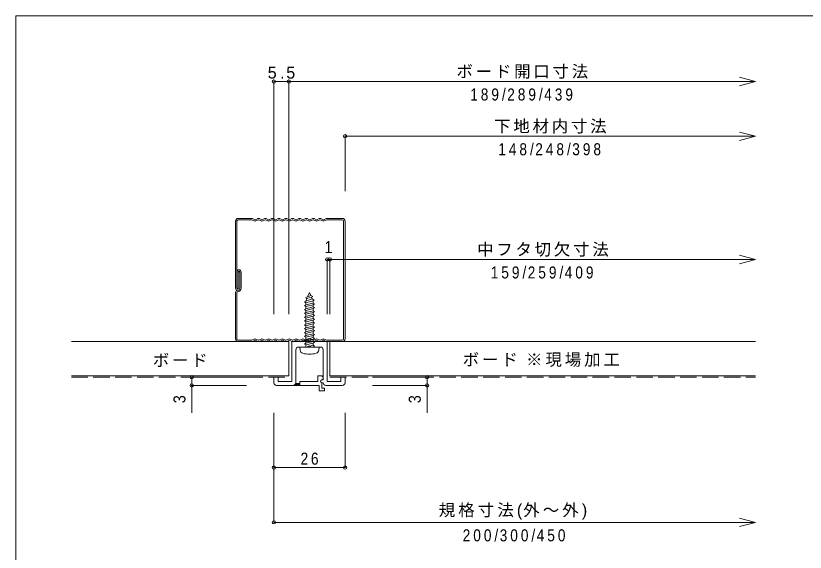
# Model space of a CAD drawing. Units: millimetres on the paper, with parts at other scales. Extents: x -141 to 141, y -98 to 98.
# Drawn here: x -141 to 3.3, y -0.5 to 97.5 of the extents above; entities that cross this region are included whole.
import ezdxf
from ezdxf.enums import TextEntityAlignment as Align

# ---------------------------------------------------------------- set-up
doc = ezdxf.new("R2010")
doc.units = ezdxf.units.MM
doc.header["$PDMODE"] = 32
doc.header["$PDSIZE"] = 0.6
doc.linetypes.add('DASHED3', pattern=[4, 3, -1])
for name, color, linetype, lineweight in [('3-9_他製品', 7, 'Continuous', 9), ('4-0_ＫＢ製品', 2, 'Continuous', 9), ('4-1_躯体', 3, 'Continuous', 9), ('4-2_ハッチ', 7, 'Continuous', 9), ('4-3_寸法', 4, 'Continuous', 9), ('4-8_他製品', 7, 'Continuous', 9), ('F-0_図面枠', 5, 'Continuous', 9)]:
    doc.layers.add(name, color=color, linetype=linetype, lineweight=lineweight)
doc.layers.add('4-5_文字', color=7, linetype='Continuous')
doc.layers.add('4-F_補助線', color=7, linetype='Continuous')
doc.styles.add('HGｺﾞｼｯｸM', font='')
doc.styles.get('HGｺﾞｼｯｸM').set_extended_font_data('HGｺﾞｼｯｸM')

# ---------------------------------------------------------------- blocks, each defined once
blk = doc.blocks.new('LGS45×40')
at = {"layer": '3-9_他製品'}
for p, q in [((-7.2151, -7.1316), (-7.2151, 7.2018)), ((-7.0485, -7.1316), (-7.0485, 7.2018)), ((-6.8818, 7.5351), (-5.0092, 7.5351)), ((-6.8818, 7.3684), (-5.0092, 7.3684)), ((-4.6931, 7.2246), (-4.9804, 7.3619)), ((-4.6213, 7.375), (-4.9085, 7.5123)), ((-4.2765, 7.5123), (-4.5638, 7.375)), ((-4.2046, 7.3619), (-4.4919, 7.2246)), ((-3.8598, 7.2246), (-4.1471, 7.3619)), ((-3.7879, 7.375), (-4.0752, 7.5123)), ((-3.4431, 7.5123), (-3.7304, 7.375)), ((-3.3713, 7.3619), (-3.6585, 7.2246)), ((-3.0265, 7.2246), (-3.3138, 7.3619)), ((-2.9546, 7.375), (-3.2419, 7.5123)), ((-2.6098, 7.5123), (-2.8971, 7.375)), ((-2.5379, 7.3619), (-2.8252, 7.2246)), ((-2.1931, 7.2246), (-2.4804, 7.3619)), ((-2.1213, 7.375), (-2.4085, 7.5123)), ((-1.7765, 7.5123), (-2.0638, 7.375)), ((-1.7046, 7.3619), (-1.9919, 7.2246)), ((-1.3598, 7.2246), (-1.6471, 7.3619)), ((-1.2879, 7.375), (-1.5752, 7.5123)), ((-0.9431, 7.5123), (-1.2304, 7.375)), ((-0.8713, 7.3619), (-1.1585, 7.2246)), ((-0.5265, 7.2246), (-0.8138, 7.3619)), ((-0.4546, 7.375), (-0.7419, 7.5123)), ((-0.1098, 7.5123), (-0.3971, 7.375)), ((-0.0379, 7.3619), (-0.3252, 7.2246)), ((0.3069, 7.2246), (0.0196, 7.3619)), ((0.3787, 7.375), (0.0915, 7.5123)), ((0.7235, 7.5123), (0.4362, 7.375)), ((0.7954, 7.3619), (0.5081, 7.2246)), ((1.1402, 7.2246), (0.8529, 7.3619)), ((1.2121, 7.375), (0.9248, 7.5123)), ((1.5569, 7.5123), (1.2696, 7.375)), ((1.6287, 7.3619), (1.3415, 7.2246)), ((1.9735, 7.2246), (1.6862, 7.3619)), ((2.0454, 7.375), (1.7581, 7.5123)), ((2.3902, 7.5123), (2.1029, 7.375)), ((2.4621, 7.3619), (2.1748, 7.2246)), ((2.8069, 7.2246), (2.5196, 7.3619)), ((2.8787, 7.375), (2.5915, 7.5123)), ((3.2235, 7.5123), (2.9362, 7.375)), ((3.2954, 7.3619), (3.0081, 7.2246)), ((3.6402, 7.2246), (3.3529, 7.3619)), ((3.7121, 7.375), (3.4248, 7.5123)), ((4.0569, 7.5123), (3.7696, 7.375)), ((4.1287, 7.3619), (3.8415, 7.2246)), ((4.1575, 7.5351), (5.7849, 7.5351)), ((4.1575, 7.3684), (5.7849, 7.3684)), ((5.9515, 7.2018), (5.9515, -0.9649)), ((6.1182, 7.2018), (6.1182, -0.9649)), ((5.4515, -0.9649), (5.4515, 1.0351)), ((5.6182, -0.9649), (5.6182, 1.0351)), ((5.7849, 1.0351), (5.6182, 1.0351)), ((5.7849, 1.0351), (5.7849, -0.9649)), ((5.7849, -0.9649), (5.9515, -0.9649)), ((5.9682, -7.1316), (5.9682, -1.4816)), ((6.1182, -1.4813), (6.1182, -7.1316)), ((-5.0092, -7.2982), (-6.8818, -7.2982)), ((-6.8818, -7.4649), (-5.0092, -7.4649)), ((-4.6931, -7.1544), (-4.9804, -7.2917)), ((-4.6213, -7.3047), (-4.9085, -7.4421)), ((-4.2765, -7.4421), (-4.5638, -7.3047)), ((-4.2046, -7.2917), (-4.4919, -7.1544)), ((-3.8598, -7.1544), (-4.1471, -7.2917)), ((-3.7879, -7.3047), (-4.0752, -7.4421)), ((-3.4431, -7.4421), (-3.7304, -7.3047)), ((-3.3713, -7.2917), (-3.6585, -7.1544)), ((-3.0265, -7.1544), (-3.3138, -7.2917)), ((-2.9546, -7.3047), (-3.2419, -7.4421)), ((-2.6098, -7.4421), (-2.8971, -7.3047)), ((-2.5379, -7.2917), (-2.8252, -7.1544)), ((-2.1931, -7.1544), (-2.4804, -7.2917)), ((-2.1213, -7.3047), (-2.4085, -7.4421)), ((-1.7765, -7.4421), (-2.0638, -7.3047)), ((-1.7046, -7.2917), (-1.9919, -7.1544)), ((-1.3598, -7.1544), (-1.6471, -7.2917)), ((-1.2879, -7.3047), (-1.5752, -7.4421)), ((-0.9431, -7.4421), (-1.2304, -7.3047)), ((-0.8713, -7.2917), (-1.1585, -7.1544)), ((-0.5265, -7.1544), (-0.8138, -7.2917)), ((-0.4546, -7.3047), (-0.7419, -7.4421)), ((-0.1098, -7.4421), (-0.3971, -7.3047)), ((-0.0379, -7.2917), (-0.3252, -7.1544)), ((0.3069, -7.1544), (0.0196, -7.2917)), ((0.3787, -7.3047), (0.0915, -7.4421)), ((0.7235, -7.4421), (0.4362, -7.3047)), ((0.7954, -7.2917), (0.5081, -7.1544)), ((1.1402, -7.1544), (0.8529, -7.2917)), ((1.2121, -7.3047), (0.9248, -7.4421)), ((1.5569, -7.4421), (1.2696, -7.3047)), ((1.6287, -7.2917), (1.3415, -7.1544)), ((1.9735, -7.1544), (1.6862, -7.2917)), ((2.0454, -7.3047), (1.7581, -7.4421)), ((2.3902, -7.4421), (2.1029, -7.3047)), ((2.4621, -7.2917), (2.1748, -7.1544)), ((2.8069, -7.1544), (2.5196, -7.2917)), ((2.8787, -7.3047), (2.5915, -7.4421)), ((3.2235, -7.4421), (2.9362, -7.3047)), ((3.2954, -7.2917), (3.0081, -7.1544)), ((3.6402, -7.1544), (3.3529, -7.2917)), ((3.7121, -7.3047), (3.4248, -7.4421)), ((4.0569, -7.4421), (3.7696, -7.3047)), ((4.1287, -7.2917), (3.8415, -7.1544)), ((5.8015, -7.2982), (4.1575, -7.2982)), ((4.1575, -7.4649), (5.7849, -7.4649))]:
    blk.add_line(p, q, dxfattribs=at)
for centre, radius, start, end in [((-6.8818, 7.2018), 0.3333, 90, 180), ((-6.8818, 7.2018), 0.1667, 90, 180), ((-5.0092, 7.3018), 0.2333, 64.45042, 90), ((-5.0092, 7.3018), 0.0667, 64.45042, 90), ((-4.5925, 7.4351), 0.2333, 244.45042, 295.54958), ((-4.5925, 7.4351), 0.0667, 244.45042, 295.54958), ((-4.1758, 7.3018), 0.2333, 64.45042, 115.54958), ((-4.1758, 7.3018), 0.0667, 64.45042, 115.54958), ((-3.7592, 7.4351), 0.2333, 244.45042, 295.54958), ((-3.7592, 7.4351), 0.0667, 244.45042, 295.54958), ((-3.3425, 7.3018), 0.2333, 64.45042, 115.54958), ((-3.3425, 7.3018), 0.0667, 64.45042, 115.54958), ((-2.9258, 7.4351), 0.2333, 244.45042, 295.54958), ((-2.9258, 7.4351), 0.0667, 244.45042, 295.54958), ((-2.5092, 7.3018), 0.2333, 64.45042, 115.54958), ((-2.5092, 7.3018), 0.0667, 64.45042, 115.54958), ((-2.0925, 7.4351), 0.2333, 244.45042, 295.54958), ((-2.0925, 7.4351), 0.0667, 244.45042, 295.54958), ((-1.6758, 7.3018), 0.2333, 64.45042, 115.54958), ((-1.6758, 7.3018), 0.0667, 64.45042, 115.54958), ((-1.2592, 7.4351), 0.2333, 244.45042, 295.54958), ((-1.2592, 7.4351), 0.0667, 244.45042, 295.54958), ((-0.8425, 7.3018), 0.2333, 64.45042, 115.54958), ((-0.8425, 7.3018), 0.0667, 64.45042, 115.54958), ((-0.4258, 7.4351), 0.2333, 244.45042, 295.54958), ((-0.4258, 7.4351), 0.0667, 244.45042, 295.54958), ((-0.0092, 7.3018), 0.2333, 64.45042, 115.54958), ((-0.0092, 7.3018), 0.0667, 64.45042, 115.54958), ((0.4075, 7.4351), 0.2333, 244.45042, 295.54958), ((0.4075, 7.4351), 0.0667, 244.45042, 295.54958), ((0.8242, 7.3018), 0.2333, 64.45042, 115.54958), ((0.8242, 7.3018), 0.0667, 64.45042, 115.54958), ((1.2408, 7.4351), 0.2333, 244.45042, 295.54958), ((1.2408, 7.4351), 0.0667, 244.45042, 295.54958), ((1.6575, 7.3018), 0.2333, 64.45042, 115.54958), ((1.6575, 7.3018), 0.0667, 64.45042, 115.54958), ((2.0742, 7.4351), 0.2333, 244.45042, 295.54958), ((2.0742, 7.4351), 0.0667, 244.45042, 295.54958), ((2.4908, 7.3018), 0.2333, 64.45042, 115.54958), ((2.4908, 7.3018), 0.0667, 64.45042, 115.54958), ((2.9075, 7.4351), 0.2333, 244.45042, 295.54958), ((2.9075, 7.4351), 0.0667, 244.45042, 295.54958), ((3.3242, 7.3018), 0.2333, 64.45042, 115.54958), ((3.3242, 7.3018), 0.0667, 64.45042, 115.54958), ((3.7408, 7.4351), 0.2333, 244.45042, 295.54958), ((3.7408, 7.4351), 0.0667, 244.45042, 295.54958), ((4.1575, 7.3018), 0.2333, 90, 115.54958), ((4.1575, 7.3018), 0.0667, 90, 115.54958), ((5.7849, 7.2018), 0.3333, 0, 90), ((5.7849, 7.2018), 0.1667, 0, 90), ((5.7015, 1.0351), 0.25, 0, 180), ((5.7015, 1.0351), 0.0833, 0, 180), ((5.8682, -0.9649), 0.4167, 180, 270), ((5.8682, -0.9649), 0.25, 180, 268.15143), ((5.8682, -0.9649), 0.25, 180, 0), ((5.8682, -0.9649), 0.0833, 180, 0), ((5.8515, -1.4813), 0.2667, 0, 88.15143), ((5.8682, -1.4816), 0.1, 0, 90), ((-6.8818, -7.1316), 0.3333, 180, 270), ((-6.8818, -7.1316), 0.1667, 180, 270), ((-5.0092, -7.2316), 0.0667, 270, 295.54958), ((-5.0092, -7.2316), 0.2333, 270, 295.54958), ((-4.5925, -7.3649), 0.2333, 64.45042, 115.54958), ((-4.5925, -7.3649), 0.0667, 64.45042, 115.54958), ((-4.1758, -7.2316), 0.2333, 244.45042, 295.54958), ((-4.1758, -7.2316), 0.0667, 244.45042, 295.54958), ((-3.7592, -7.3649), 0.2333, 64.45042, 115.54958), ((-3.7592, -7.3649), 0.0667, 64.45042, 115.54958), ((-3.3425, -7.2316), 0.2333, 244.45042, 295.54958), ((-3.3425, -7.2316), 0.0667, 244.45042, 295.54958), ((-2.9258, -7.3649), 0.2333, 64.45042, 115.54958), ((-2.9258, -7.3649), 0.0667, 64.45042, 115.54958), ((-2.5092, -7.2316), 0.2333, 244.45042, 295.54958), ((-2.5092, -7.2316), 0.0667, 244.45042, 295.54958), ((-2.0925, -7.3649), 0.2333, 64.45042, 115.54958), ((-2.0925, -7.3649), 0.0667, 64.45042, 115.54958), ((-1.6758, -7.2316), 0.2333, 244.45042, 295.54958), ((-1.6758, -7.2316), 0.0667, 244.45042, 295.54958), ((-1.2592, -7.3649), 0.2333, 64.45042, 115.54958), ((-1.2592, -7.3649), 0.0667, 64.45042, 115.54958), ((-0.8425, -7.2316), 0.2333, 244.45042, 295.54958), ((-0.8425, -7.2316), 0.0667, 244.45042, 295.54958), ((-0.4258, -7.3649), 0.2333, 64.45042, 115.54958), ((-0.4258, -7.3649), 0.0667, 64.45042, 115.54958), ((-0.0092, -7.2316), 0.2333, 244.45042, 295.54958), ((-0.0092, -7.2316), 0.0667, 244.45042, 295.54958), ((0.4075, -7.3649), 0.2333, 64.45042, 115.54958), ((0.4075, -7.3649), 0.0667, 64.45042, 115.54958), ((0.8242, -7.2316), 0.2333, 244.45042, 295.54958), ((0.8242, -7.2316), 0.0667, 244.45042, 295.54958), ((1.2408, -7.3649), 0.2333, 64.45042, 115.54958), ((1.2408, -7.3649), 0.0667, 64.45042, 115.54958), ((1.6575, -7.2316), 0.2333, 244.45042, 295.54958), ((1.6575, -7.2316), 0.0667, 244.45042, 295.54958), ((2.0742, -7.3649), 0.2333, 64.45042, 115.54958), ((2.0742, -7.3649), 0.0667, 64.45042, 115.54958), ((2.4908, -7.2316), 0.2333, 244.45042, 295.54958), ((2.4908, -7.2316), 0.0667, 244.45042, 295.54958), ((2.9075, -7.3649), 0.2333, 64.45042, 115.54958), ((2.9075, -7.3649), 0.0667, 64.45042, 115.54958), ((3.3242, -7.2316), 0.2333, 244.45042, 295.54958), ((3.3242, -7.2316), 0.0667, 244.45042, 295.54958), ((3.7408, -7.3649), 0.2333, 64.45042, 115.54958), ((3.7408, -7.3649), 0.0667, 64.45042, 115.54958), ((4.1575, -7.2316), 0.2333, 244.45042, 270), ((4.1575, -7.2316), 0.0667, 244.45042, 270), ((5.7849, -7.1316), 0.3333, 270, 0), ((5.8015, -7.1316), 0.1667, 270, 0)]:
    blk.add_arc(centre, radius, start, end, dxfattribs=at)

msp = doc.modelspace()

# ---------------------------------------------------------------- linework, layer by layer
at = {"layer": '4-0_ＫＢ製品'}
for p, q in [((-90.583, 38), (-84.083, 38)), ((-90.583, 30.75), (-90.583, 38)), ((-84.083, 38), (-84.083, 30.75)), ((-89.833, 36.5), (-89.833, 30.5)), ((-89.333, 37), (-87.583, 37)), ((-85.333, 37), (-87.083, 37)), ((-84.833, 31), (-84.833, 36.5)), ((-85.833, 31.75), (-85.083, 31.75)), ((-85.833, 30.75), (-85.833, 31.75)), ((-93.833, 30.5), (-93.833, 31.5)), ((-93.833, 31.5), (-93.083, 31.5)), ((-93.083, 31.5), (-93.083, 30.75)), ((-93.083, 30.75), (-90.583, 30.75)), ((-89.083, 30.75), (-85.833, 30.75)), ((-89.083, 30.372), (-89.083, 30.75)), ((-89.083, 30.372), (-89.083, 30)), ((-85.083, 30.5), (-85.083, 29.5)), ((-85.055, 31), (-84.833, 31)), ((-85.055, 30.5), (-84.833, 30.5)), ((-81.583, 30.75), (-84.083, 30.75)), ((-81.583, 31.5), (-81.583, 30.75)), ((-80.833, 31.5), (-81.583, 31.5)), ((-80.833, 30.5), (-80.833, 31.5)), ((-93.333, 30), (-90.333, 30)), ((-89.083, 30), (-85.583, 30)), ((-85.583, 30), (-85.583, 29)), ((-85.583, 29), (-84.583, 29)), ((-84.583, 29.5), (-85.083, 29.5)), ((-84.583, 29), (-84.583, 29.5)), ((-81.333, 30), (-84.333, 30))]:
    msp.add_line(p, q, dxfattribs=at)
for centre, radius, start, end in [((-89.333, 36.5), 0.5, 90, 180), ((-87.333, 37), 0.25, 0, 180), ((-85.333, 36.5), 0.5, 0, 90), ((-85.24, 31.375), 0.406, 292.61986, 67.38013), ((-93.333, 30.5), 0.5, 180, 270), ((-90.333, 30.5), 0.5, 270, 0), ((-85.083, 30.75), 0.25, 90, 269.99998), ((-85.055, 30.75), 0.25, 90, 269.99998), ((-84.333, 30.5), 0.5, 180, 270), ((-81.333, 30.5), 0.5, 270, 0)]:
    msp.add_arc(centre, radius, start, end, dxfattribs=at)
at = {"layer": '4-1_躯体'}
for p, q in [((-130.833, 38), (-91.083, 38)), ((-91.083, 31.75), (-91.083, 38)), ((-83.583, 38), (-83.583, 31.75)), ((-83.583, 38), (-5.833, 38)), ((-130.833, 31.75), (-91.083, 31.75)), ((-83.583, 31.75), (-5.833, 31.75))]:
    msp.add_line(p, q, dxfattribs=at)
at = {"layer": '4-2_ハッチ'}
for p, q in [((-90.03, 30), (-89.658, 30.372)), ((-89.856, 30.351), (-89.835, 30.372)), ((-89.853, 30), (-89.481, 30.372)), ((-89.676, 30), (-89.304, 30.372)), ((-89.5, 30), (-89.128, 30.372)), ((-90.207, 30), (-90.184, 30.023)), ((-89.323, 30), (-89.083, 30.24)), ((-89.146, 30), (-89.083, 30.063))]:
    msp.add_line(p, q, dxfattribs=at)
at = {"layer": '4-3_寸法'}
for p, q in [((-93.833, 85.5), (-91.083, 85.5)), ((-93.833, 85.5), (-93.833, 43)), ((-91.083, 85.5), (-5.833, 85.5)), ((-91.083, 85.5), (-91.083, 43)), ((-5.833, 85.5), (-8.731, 86.276)), ((-5.833, 85.5), (-8.731, 84.724)), ((-80.833, 75.5), (-5.833, 75.5)), ((-80.833, 75.5), (-80.833, 65.5)), ((-5.833, 75.5), (-8.731, 76.276)), ((-5.833, 75.5), (-8.731, 74.724)), ((-5.833, 53), (-8.731, 53.776)), ((-84.083, 53), (-83.583, 53)), ((-84.083, 53), (-84.083, 43)), ((-83.583, 53), (-83.583, 43)), ((-108.833, 31.5), (-98.833, 31.5)), ((-108.833, 31.5), (-108.833, 25)), ((-65.833, 31.5), (-75.833, 31.5)), ((-65.833, 31.5), (-65.833, 25)), ((-108.833, 30), (-98.833, 30)), ((-65.833, 30), (-75.833, 30)), ((-93.833, 15), (-93.833, 25)), ((-80.833, 15), (-80.833, 25)), ((-93.833, 15), (-80.833, 15)), ((-93.833, 5), (-93.833, 15)), ((-5.833, 5), (-8.731, 5.776)), ((-93.833, 5), (-5.833, 5)), ((-5.833, 5), (-8.731, 4.224))]:
    msp.add_line(p, q, dxfattribs=at)
msp.add_lwpolyline([(-83.583, 53), (-5.833, 53), (-8.731, 52.224)], dxfattribs=at)
for p in [(-93.833, 85.5), (-91.083, 85.5), (-80.833, 75.5), (-84.083, 53), (-83.583, 53), (-108.833, 31.5), (-65.833, 31.5), (-108.833, 30), (-65.833, 30), (-93.833, 15), (-80.833, 15), (-93.833, 5)]:
    msp.add_point(p, dxfattribs=at)
at = {"layer": '4-8_他製品'}
for p, q in [((-87.983, 45.399), (-87.807, 45.856)), ((-87.983, 44.699), (-87.983, 45.096)), ((-86.838, 45.805), (-86.963, 46.106)), ((-86.683, 45.049), (-86.683, 45.446)), ((-86.683, 44.349), (-86.683, 44.746)), ((-87.983, 43.999), (-87.983, 44.396)), ((-87.983, 43.299), (-87.983, 43.696)), ((-86.683, 43.649), (-86.683, 44.046)), ((-86.683, 42.949), (-86.683, 43.346)), ((-87.983, 42.599), (-87.983, 42.996)), ((-87.983, 41.899), (-87.983, 42.296)), ((-86.683, 42.249), (-86.683, 42.646)), ((-86.683, 41.549), (-86.683, 41.946)), ((-87.983, 41.199), (-87.983, 41.596)), ((-87.983, 40.499), (-87.983, 40.896)), ((-87.983, 40.499), (-86.683, 40.849)), ((-86.683, 40.849), (-86.683, 41.246)), ((-86.683, 40.149), (-86.683, 40.546)), ((-88.246, 39.648), (-87.983, 39.496)), ((-87.983, 39.799), (-87.983, 40.196)), ((-86.683, 39.846), (-87.983, 39.496)), ((-87.983, 39.099), (-87.983, 39.496)), ((-86.683, 39.146), (-87.983, 38.796)), ((-86.683, 39.449), (-86.683, 39.846)), ((-86.683, 38.749), (-86.683, 39.146)), ((-88.246, 38.948), (-87.983, 38.796)), ((-88.246, 38.248), (-87.983, 38.096)), ((-88.246, 37.548), (-87.983, 37.396)), ((-87.983, 38.399), (-87.983, 38.796)), ((-86.683, 38.446), (-87.983, 38.096)), ((-87.983, 37.699), (-87.983, 38.096)), ((-86.683, 37.746), (-87.983, 37.396)), ((-86.683, 38.049), (-86.683, 38.446)), ((-86.683, 37.349), (-86.683, 37.746)), ((-89.083, 37), (-89.034, 36.44)), ((-87.983, 37), (-87.983, 37.396)), ((-87.981, 37), (-86.683, 37.349)), ((-86.683, 37.046), (-86.856, 37)), ((-89.85, 30.372), (-89.083, 30.372)), ((-89.083, 30), (-90.333, 30))]:
    msp.add_line(p, q, dxfattribs=at)
at = {"layer": '4-8_他製品', "linetype": 'DASHED3'}
for p, q in [((-130.833, 31.5), (-91.083, 31.5)), ((-83.583, 31.5), (-5.833, 31.5))]:
    msp.add_line(p, q, dxfattribs=at)
at = {"layer": '4-8_他製品'}
for points in [[(-88.037, 45.988), (-87.663, 46.204), (-87.107, 46.454), (-86.734, 46.238), (-86.963, 46.106), (-87.807, 45.856)], [(-87.983, 45.399), (-86.838, 45.805), (-86.465, 45.589), (-86.683, 45.446), (-87.983, 45.096), (-88.246, 45.248)], [(-86.683, 44.746), (-87.983, 44.396), (-88.246, 44.548), (-87.983, 44.699), (-86.683, 45.049), (-86.421, 44.898)], [(-86.683, 44.046), (-87.983, 43.696), (-88.246, 43.848), (-87.983, 43.999), (-86.683, 44.349), (-86.421, 44.198)], [(-86.683, 43.346), (-87.983, 42.996), (-88.246, 43.148), (-87.983, 43.299), (-86.683, 43.649), (-86.421, 43.498)], [(-86.683, 42.646), (-87.983, 42.296), (-88.246, 42.448), (-87.983, 42.599), (-86.683, 42.949), (-86.421, 42.798)], [(-86.683, 41.946), (-87.983, 41.596), (-88.246, 41.748), (-87.983, 41.899), (-86.683, 42.249), (-86.421, 42.098)], [(-86.683, 41.246), (-87.983, 40.896), (-88.246, 41.048), (-87.983, 41.199), (-86.683, 41.549), (-86.421, 41.398)]]:
    msp.add_lwpolyline(points, close=True, dxfattribs=at)
for points in [[(-87.663, 46.204), (-87.333, 47), (-87.107, 46.454)], [(-86.683, 40.546), (-87.983, 40.196), (-88.246, 40.348), (-87.983, 40.499)], [(-86.683, 40.849), (-86.421, 40.698), (-86.683, 40.546)], [(-88.246, 39.648), (-87.983, 39.799), (-86.683, 40.149), (-86.421, 39.998), (-86.683, 39.846)], [(-88.246, 38.948), (-87.983, 39.099), (-86.683, 39.449), (-86.421, 39.298), (-86.683, 39.146)], [(-88.246, 38.248), (-87.983, 38.399), (-86.683, 38.749), (-86.421, 38.598), (-86.683, 38.446)], [(-88.246, 37.548), (-87.983, 37.699), (-86.683, 38.049), (-86.421, 37.898), (-86.683, 37.746)], [(-89.083, 37), (-85.583, 37), (-85.632, 36.44)], [(-86.683, 37.349), (-86.421, 37.198), (-86.683, 37.046)]]:
    msp.add_lwpolyline(points, dxfattribs=at)
for centre, radius, start, end in [((-88.387, 36.497), 0.65, 184.99849, 254.11992), ((-86.28, 36.497), 0.65, 285.88008, 355.00151), ((-87.333, 40.2), 4.5, 254.11935, 285.88065)]:
    msp.add_arc(centre, radius, start, end, dxfattribs=at)
at = {"layer": 'F-0_図面枠'}
for p, q in [((-141, 97.5), (141, 97.5)), ((-141, -97.5), (-141, 97.5))]:
    msp.add_line(p, q, dxfattribs=at)

# ---------------------------------------------------------------- block references
at = {"layer": '4-F_補助線', "xscale": -1.5, "yscale": 1.5}
msp.add_blockref('LGS45×40', (-91.656, 49.197), dxfattribs=at)

# ---------------------------------------------------------------- texts
at = {"layer": '4-3_寸法', "color": 7, "style": 'HGｺﾞｼｯｸM', "width": 0.9}
msp.add_text('1', height=2.199, dxfattribs=at).set_placement((-84.583, 53.5), align=Align.BOTTOM_LEFT)
for p in [(-109.333, 26.75), (-66.333, 26.75)]:
    msp.add_text('3', height=2.199, rotation=90, dxfattribs=at).set_placement(p, align=Align.BOTTOM_LEFT)
at = {"layer": '4-3_寸法', "color": 7, "char_height": 2.199, "attachment_point": 7, "style": 'HGｺﾞｼｯｸM'}
for s, insert in [('\\T1.38;5.5', (-94.958, 86)), ('\\T1.17;ボード開口寸法', (-60.458, 86)), ('\\T1.39;\\W0.85;189/289/439', (-57.958, 82)), ('\\T1.17;下地材内寸法', (-53.583, 76)), ('\\T1.39;\\W0.85;148/248/398', (-52.833, 72)), ('\\T1.17;中フタ切欠寸法', (-56.708, 53.5)), ('\\T1.39;\\W0.85;159/259/409', (-54.208, 49.5)), ('\\T1.36;\\W0.85;26', (-88.958, 15.5)), ('\\T1.19;規格寸法(外～外)', (-63.708, 5.5)), ('\\T1.39;\\W0.85;200/300/450', (-59.333, 1.5))]:
    msp.add_mtext(s, dxfattribs=dict(at, insert=insert))
at = {"layer": '4-5_文字', "char_height": 2.199, "attachment_point": 7, "style": 'HGｺﾞｼｯｸM'}
for s, insert in [('\\T1.18;ボード\\~※現場加工', (-59.333, 33.375)), ('\\T1.17;ボード', (-115.958, 33.375))]:
    msp.add_mtext(s, dxfattribs=dict(at, insert=insert))

doc.saveas('drawing.dxf')
